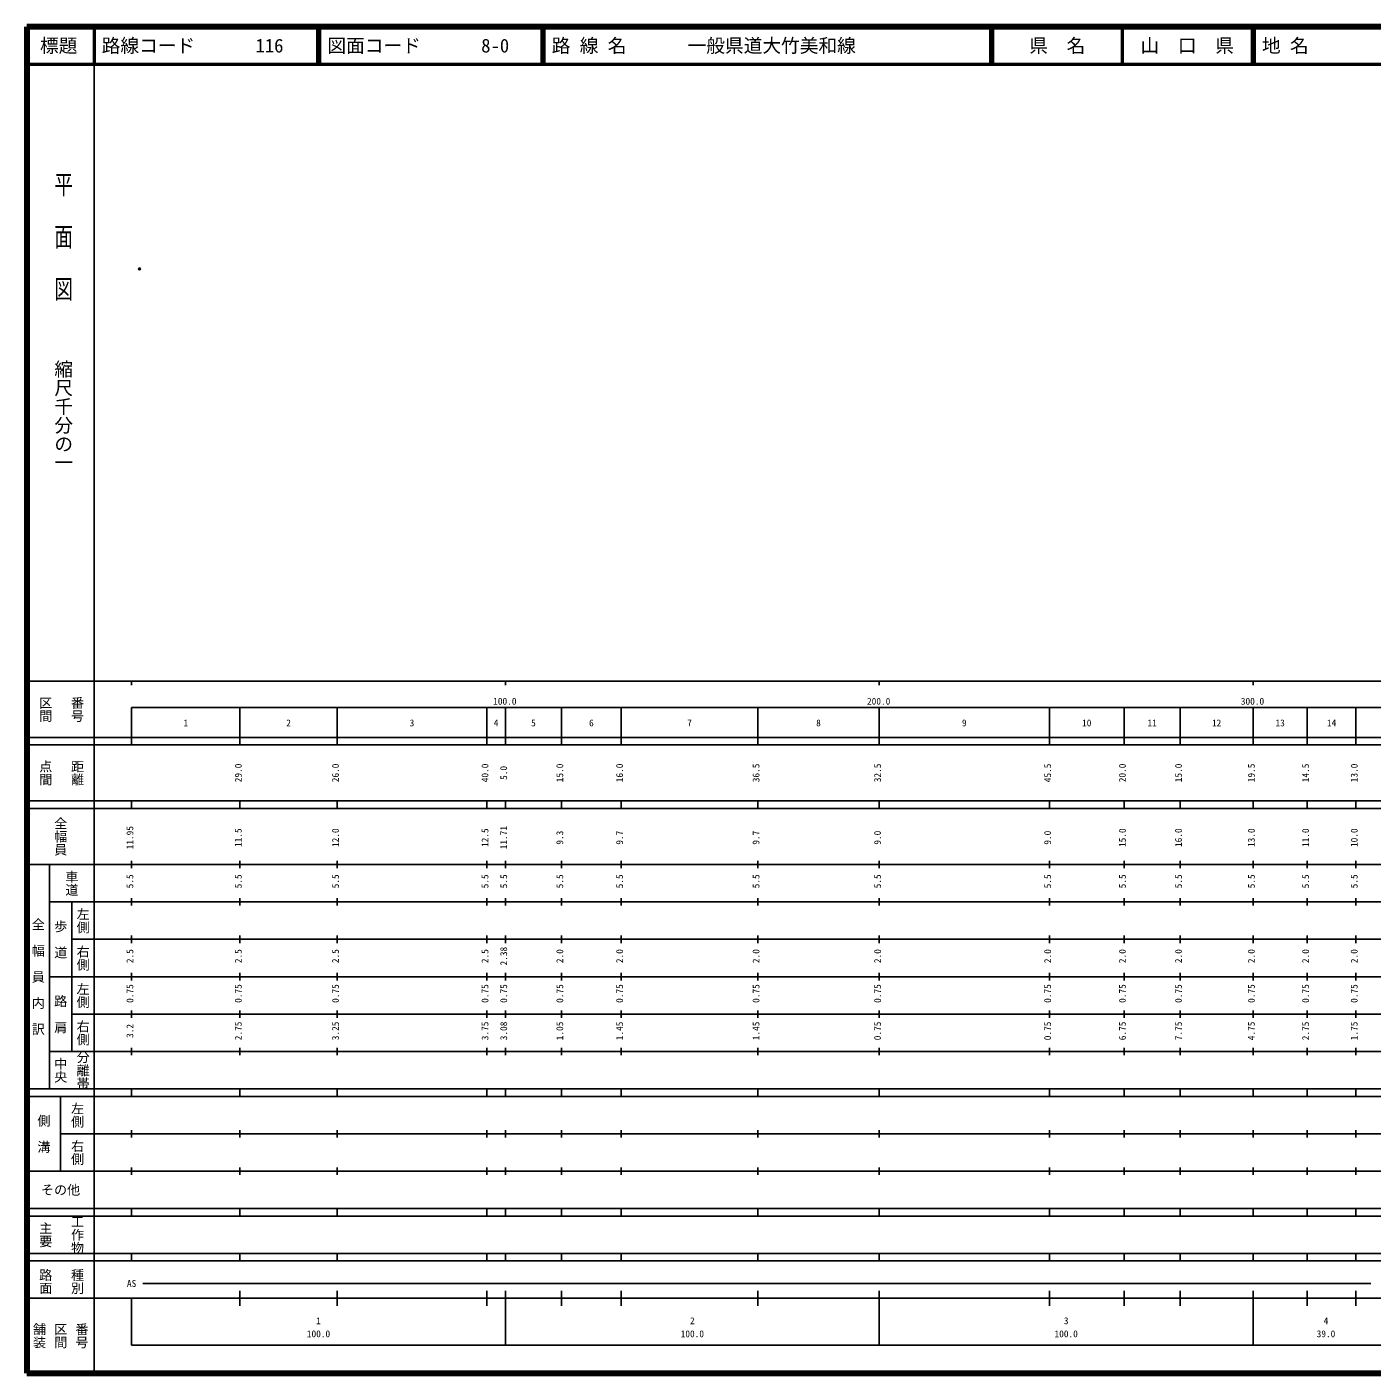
# Model space of a CAD drawing. Units: millimetres on the paper. Extents: x 40 to 680, y 20 to 380.
# Drawn here: x 40 to 399.8, y 20 to 380 of the extents above; entities that cross this region are included whole.
import ezdxf
from ezdxf.enums import TextEntityAlignment as Align

# ---------------------------------------------------------------- set-up
doc = ezdxf.new("R2010")
doc.units = ezdxf.units.MM
doc.header["$PDMODE"] = 32
doc.header["$PDSIZE"] = 0.5
doc.layers.add('M-OTRS', color=6, linetype='Continuous')
doc.layers.add('M-TTL-TXT', color=7, linetype='Continuous')
for name, color, linetype, lineweight in [('M-TTL', 2, 'Continuous', 140), ('M-TTL-BAND', 7, 'Continuous', 25), ('M-TTL-LINE', 7, 'Continuous', 50)]:
    doc.layers.add(name, color=color, linetype=linetype, lineweight=lineweight)
doc.styles.add('@ＭＳ ゴシック', font='')
doc.styles.add('ＭＳ ゴシック', font='')
doc.styles.get('@ＭＳ ゴシック').set_extended_font_data('@MS Gothic')
doc.styles.get('ＭＳ ゴシック').set_extended_font_data('MS Gothic')

msp = doc.modelspace()

# ---------------------------------------------------------------- linework, layer by layer
at = {"layer": 'M-OTRS'}
msp.add_point((70.143, 315.271), dxfattribs=at)
at = {"layer": 'M-TTL'}
for p, q in [((40, 380), (40, 20)), ((680, 380), (40, 380)), ((40, 20), (680, 20))]:
    msp.add_line(p, q, dxfattribs=at)
at = {"layer": 'M-TTL-BAND'}
for p, q in [((58, 370), (58, 20)), ((40, 205), (579, 205)), ((68, 205), (68, 204)), ((168, 205), (168, 204)), ((268, 205), (268, 204)), ((368, 205), (368, 204)), ((68, 198), (579, 198)), ((68, 198), (68, 188)), ((97, 188), (97, 198)), ((123, 188), (123, 198)), ((163, 188), (163, 198)), ((168, 188), (168, 198)), ((183, 188), (183, 198)), ((199, 188), (199, 198)), ((235.5, 188), (235.5, 198)), ((268, 188), (268, 198)), ((313.5, 188), (313.5, 198)), ((333.5, 188), (333.5, 198)), ((348.5, 188), (348.5, 198)), ((368, 188), (368, 198)), ((382.5, 188), (382.5, 198)), ((395.5, 188), (395.5, 198)), ((40, 190), (579, 190)), ((40, 188), (579, 188)), ((40, 173), (579, 173)), ((68, 171), (68, 173)), ((97, 171), (97, 173)), ((123, 171), (123, 173)), ((163, 171), (163, 173)), ((168, 171), (168, 173)), ((183, 171), (183, 173)), ((199, 171), (199, 173)), ((235.5, 171), (235.5, 173)), ((268, 171), (268, 173)), ((313.5, 171), (313.5, 173)), ((333.5, 171), (333.5, 173)), ((348.5, 171), (348.5, 173)), ((368, 171), (368, 173)), ((382.5, 171), (382.5, 173)), ((395.5, 171), (395.5, 173)), ((40, 171), (579, 171)), ((40, 156), (579, 156)), ((46, 96), (46, 156)), ((68, 155), (68, 157)), ((97, 155), (97, 157)), ((123, 155), (123, 157)), ((163, 155), (163, 157)), ((168, 155), (168, 157)), ((183, 155), (183, 157)), ((199, 155), (199, 157)), ((235.5, 155), (235.5, 157)), ((268, 155), (268, 157)), ((313.5, 155), (313.5, 157)), ((333.5, 155), (333.5, 157)), ((348.5, 155), (348.5, 157)), ((368, 155), (368, 157)), ((382.5, 155), (382.5, 157)), ((395.5, 155), (395.5, 157)), ((46, 146), (579, 146)), ((52, 146), (52, 106)), ((68, 145), (68, 147)), ((97, 145), (97, 147)), ((123, 145), (123, 147)), ((163, 145), (163, 147)), ((168, 145), (168, 147)), ((183, 145), (183, 147)), ((199, 145), (199, 147)), ((235.5, 145), (235.5, 147)), ((268, 145), (268, 147)), ((313.5, 145), (313.5, 147)), ((333.5, 145), (333.5, 147)), ((348.5, 145), (348.5, 147)), ((368, 145), (368, 147)), ((382.5, 145), (382.5, 147)), ((395.5, 145), (395.5, 147)), ((68, 135), (68, 137)), ((97, 135), (97, 137)), ((123, 135), (123, 137)), ((163, 135), (163, 137)), ((168, 135), (168, 137)), ((183, 135), (183, 137)), ((199, 135), (199, 137)), ((235.5, 135), (235.5, 137)), ((268, 135), (268, 137)), ((313.5, 135), (313.5, 137)), ((333.5, 135), (333.5, 137)), ((348.5, 135), (348.5, 137)), ((368, 135), (368, 137)), ((382.5, 135), (382.5, 137)), ((395.5, 135), (395.5, 137)), ((52, 136), (579, 136)), ((46, 126), (579, 126)), ((68, 125), (68, 127)), ((97, 125), (97, 127)), ((123, 125), (123, 127)), ((163, 125), (163, 127)), ((168, 125), (168, 127)), ((183, 125), (183, 127)), ((199, 125), (199, 127)), ((235.5, 125), (235.5, 127)), ((268, 125), (268, 127)), ((313.5, 125), (313.5, 127)), ((333.5, 125), (333.5, 127)), ((348.5, 125), (348.5, 127)), ((368, 125), (368, 127)), ((382.5, 125), (382.5, 127)), ((395.5, 125), (395.5, 127)), ((52, 116), (579, 116)), ((68, 115), (68, 117)), ((97, 115), (97, 117)), ((123, 115), (123, 117)), ((163, 115), (163, 117)), ((168, 115), (168, 117)), ((183, 115), (183, 117)), ((199, 115), (199, 117)), ((235.5, 115), (235.5, 117)), ((268, 115), (268, 117)), ((313.5, 115), (313.5, 117)), ((333.5, 115), (333.5, 117)), ((348.5, 115), (348.5, 117)), ((368, 115), (368, 117)), ((382.5, 115), (382.5, 117)), ((395.5, 115), (395.5, 117)), ((46, 106), (579, 106)), ((68, 105), (68, 107)), ((97, 105), (97, 107)), ((123, 105), (123, 107)), ((163, 105), (163, 107)), ((168, 105), (168, 107)), ((183, 105), (183, 107)), ((199, 105), (199, 107)), ((235.5, 105), (235.5, 107)), ((268, 105), (268, 107)), ((313.5, 105), (313.5, 107)), ((333.5, 105), (333.5, 107)), ((348.5, 105), (348.5, 107)), ((368, 105), (368, 107)), ((382.5, 105), (382.5, 107)), ((395.5, 105), (395.5, 107)), ((40, 96), (579, 96)), ((40, 94), (579, 94)), ((49, 94), (49, 74)), ((68, 94), (68, 96)), ((97, 94), (97, 96)), ((123, 94), (123, 96)), ((163, 94), (163, 96)), ((168, 94), (168, 96)), ((183, 94), (183, 96)), ((199, 94), (199, 96)), ((235.5, 94), (235.5, 96)), ((268, 94), (268, 96)), ((313.5, 94), (313.5, 96)), ((333.5, 94), (333.5, 96)), ((348.5, 94), (348.5, 96)), ((368, 94), (368, 96)), ((382.5, 94), (382.5, 96)), ((395.5, 94), (395.5, 96)), ((49, 84), (579, 84)), ((68, 83), (68, 85)), ((97, 83), (97, 85)), ((123, 83), (123, 85)), ((163, 83), (163, 85)), ((168, 83), (168, 85)), ((183, 83), (183, 85)), ((199, 83), (199, 85)), ((235.5, 83), (235.5, 85)), ((268, 83), (268, 85)), ((313.5, 83), (313.5, 85)), ((333.5, 83), (333.5, 85)), ((348.5, 83), (348.5, 85)), ((368, 83), (368, 85)), ((382.5, 83), (382.5, 85)), ((395.5, 83), (395.5, 85)), ((40, 74), (579, 74)), ((68, 73), (68, 75)), ((97, 73), (97, 75)), ((123, 73), (123, 75)), ((163, 73), (163, 75)), ((168, 73), (168, 75)), ((183, 73), (183, 75)), ((199, 73), (199, 75)), ((235.5, 73), (235.5, 75)), ((268, 73), (268, 75)), ((313.5, 73), (313.5, 75)), ((333.5, 73), (333.5, 75)), ((348.5, 73), (348.5, 75)), ((368, 73), (368, 75)), ((382.5, 73), (382.5, 75)), ((395.5, 73), (395.5, 75)), ((40, 64), (579, 64)), ((40, 62), (579, 62)), ((68, 62), (68, 64)), ((97, 62), (97, 64)), ((123, 62), (123, 64)), ((163, 62), (163, 64)), ((168, 62), (168, 64)), ((183, 62), (183, 64)), ((199, 62), (199, 64)), ((235.5, 62), (235.5, 64)), ((268, 62), (268, 64)), ((313.5, 62), (313.5, 64)), ((333.5, 62), (333.5, 64)), ((348.5, 62), (348.5, 64)), ((368, 62), (368, 64)), ((382.5, 62), (382.5, 64)), ((395.5, 62), (395.5, 64)), ((40, 52), (579, 52)), ((68, 50), (68, 52)), ((97, 50), (97, 52)), ((123, 50), (123, 52)), ((163, 50), (163, 52)), ((168, 50), (168, 52)), ((183, 50), (183, 52)), ((199, 50), (199, 52)), ((235.5, 50), (235.5, 52)), ((268, 50), (268, 52)), ((313.5, 50), (313.5, 52)), ((333.5, 50), (333.5, 52)), ((348.5, 50), (348.5, 52)), ((368, 50), (368, 52)), ((382.5, 50), (382.5, 52)), ((395.5, 50), (395.5, 52)), ((40, 50), (579, 50)), ((71, 44), (399.5, 44)), ((40, 40), (579, 40)), ((68, 40), (68, 27.5)), ((97, 38), (97, 42)), ((123, 38), (123, 42)), ((163, 38), (163, 42)), ((168, 27.5), (168, 42)), ((183, 38), (183, 42)), ((199, 38), (199, 42)), ((235.5, 38), (235.5, 42)), ((268, 27.5), (268, 42)), ((313.5, 38), (313.5, 42)), ((333.5, 38), (333.5, 42)), ((348.5, 38), (348.5, 42)), ((368, 27.5), (368, 42)), ((382.5, 38), (382.5, 42)), ((395.5, 38), (395.5, 42)), ((68, 27.5), (579, 27.5))]:
    msp.add_line(p, q, dxfattribs=at)
at = {"layer": 'M-TTL-LINE'}
for p, q in [((58, 380), (58, 370)), ((117.75, 380), (117.75, 370)), ((118.25, 380), (118.25, 370)), ((177.75, 380), (177.75, 370)), ((178.25, 380), (178.25, 370)), ((297.75, 380), (297.75, 370)), ((298.25, 380), (298.25, 370)), ((333, 380), (333, 370)), ((367.75, 380), (367.75, 370)), ((368.25, 380), (368.25, 370)), ((40, 370), (680, 370))]:
    msp.add_line(p, q, dxfattribs=at)

# ---------------------------------------------------------------- texts
at = {"layer": 'M-TTL-BAND', "style": '@ＭＳ ゴシック', "width": 1.4}
msp.add_text('平  面  図', height=3.666, rotation=270, dxfattribs=at).set_placement((49.777, 306.475), align=Align.MIDDLE_RIGHT)
at = {"layer": 'M-TTL-BAND', "style": '@ＭＳ ゴシック'}
msp.add_text('縮尺千分の一', height=3.666, rotation=270, dxfattribs=at).set_placement((49.777, 261.03), align=Align.MIDDLE_RIGHT)
for s, p in [('区間', (45, 197.5)), ('番号', (53.5, 197.5)), ('点間', (45, 180.5)), ('距離', (53.5, 180.5)), ('全幅員', (49, 163.5)), ('車道', (52, 151)), ('左側', (55, 141)), ('全\u3000幅\u3000員\u3000内\u3000訳', (43, 126)), ('歩\u3000道', (49, 136)), ('右側', (55, 131)), ('左側', (55, 121)), ('路\u3000肩', (49, 116)), ('右側', (55, 111)), ('分離帯', (55, 101)), ('中央', (49, 101)), ('左側', (53.5, 89)), ('側\u3000溝', (44.5, 84)), ('右側', (53.5, 79)), ('工作物', (53.5, 57)), ('主要', (45, 57)), ('路面', (45, 44.5)), ('種別', (53.5, 44.5)), ('舗装', (43.333, 30)), ('区間', (49, 30)), ('番号', (54.667, 30))]:
    msp.add_text(s, height=2.566, rotation=270, dxfattribs=at).set_placement(p, align=Align.MIDDLE_CENTER)
at = {"layer": 'M-TTL-BAND', "style": 'ＭＳ ゴシック'}
for s, p in [('100.0', (167.844, 198.195)), ('200.0', (267.844, 198.195)), ('300.0', (367.844, 198.195)), ('1', (82.5, 192.405)), ('2', (110, 192.405)), ('3', (143, 192.405)), ('4', (165.5, 192.405)), ('5', (175.5, 192.405)), ('6', (191, 192.405)), ('7', (217.25, 192.405)), ('8', (251.75, 192.405)), ('9', (290.75, 192.405)), ('10', (323.5, 192.405)), ('11', (341, 192.405)), ('12', (358.25, 192.405)), ('13', (375.25, 192.405)), ('14', (389, 192.405)), ('AS', (68, 42.5)), ('1', (118, 32.523)), ('2', (218, 32.523)), ('3', (318, 32.523)), ('4', (387.5, 32.523)), ('100.0', (118, 29.033)), ('100.0', (218, 29.033)), ('100.0', (318, 29.033)), ('39.0', (387.5, 29.033))]:
    msp.add_text(s, height=1.833, dxfattribs=at).set_placement(p, align=Align.BOTTOM_CENTER)
for s, p in [('29.0', (98, 180.5)), ('26.0', (124, 180.5)), ('40.0', (164, 180.5)), ('5.0', (169, 180.5)), ('15.0', (184, 180.5)), ('16.0', (200, 180.5)), ('36.5', (236.5, 180.5)), ('32.5', (269, 180.5)), ('45.5', (314.5, 180.5)), ('20.0', (334.5, 180.5)), ('15.0', (349.5, 180.5)), ('19.5', (369, 180.5)), ('14.5', (383.5, 180.5)), ('13.0', (396.5, 180.5)), ('11.95', (69, 163.174)), ('11.71', (169, 163.174)), ('11.5', (98, 163.174)), ('12.0', (124, 163.174)), ('12.5', (164, 163.174)), ('9.3', (184, 163.174)), ('9.7', (200, 163.174)), ('9.7', (236.5, 163.174)), ('9.0', (269, 163.174)), ('9.0', (314.5, 163.174)), ('15.0', (334.5, 163.174)), ('16.0', (349.5, 163.174)), ('13.0', (369, 163.174)), ('11.0', (383.5, 163.174)), ('10.0', (396.5, 163.174)), ('5.5', (69, 151.5)), ('5.5', (98, 151.5)), ('5.5', (124, 151.5)), ('5.5', (164, 151.5)), ('5.5', (169, 151.5)), ('5.5', (184, 151.5)), ('5.5', (200, 151.5)), ('5.5', (236.5, 151.5)), ('5.5', (269, 151.5)), ('5.5', (314.5, 151.5)), ('5.5', (334.5, 151.5)), ('5.5', (349.5, 151.5)), ('5.5', (369, 151.5)), ('5.5', (383.5, 151.5)), ('5.5', (396.5, 151.5)), ('2.5', (69, 131.5)), ('2.5', (98, 131.5)), ('2.5', (124, 131.5)), ('2.5', (164, 131.5)), ('2.38', (169, 131.5)), ('2.0', (184, 131.5)), ('2.0', (200, 131.5)), ('2.0', (236.5, 131.5)), ('2.0', (269, 131.5)), ('2.0', (314.5, 131.5)), ('2.0', (334.5, 131.5)), ('2.0', (349.5, 131.5)), ('2.0', (369, 131.5)), ('2.0', (383.5, 131.5)), ('2.0', (396.5, 131.5)), ('0.75', (69, 121.5)), ('0.75', (98, 121.5)), ('0.75', (124, 121.5)), ('0.75', (164, 121.5)), ('0.75', (169, 121.5)), ('0.75', (184, 121.5)), ('0.75', (200, 121.5)), ('0.75', (236.5, 121.5)), ('0.75', (269, 121.5)), ('0.75', (314.5, 121.5)), ('0.75', (334.5, 121.5)), ('0.75', (349.5, 121.5)), ('0.75', (369, 121.5)), ('0.75', (383.5, 121.5)), ('0.75', (396.5, 121.5)), ('3.2', (69, 111.5)), ('2.75', (98, 111.5)), ('3.25', (124, 111.5)), ('3.75', (164, 111.5)), ('3.08', (169, 111.5)), ('1.05', (184, 111.5)), ('1.45', (200, 111.5)), ('1.45', (236.5, 111.5)), ('0.75', (269, 111.5)), ('0.75', (314.5, 111.5)), ('6.75', (334.5, 111.5)), ('7.75', (349.5, 111.5)), ('4.75', (369, 111.5)), ('2.75', (383.5, 111.5)), ('1.75', (396.5, 111.5))]:
    msp.add_text(s, height=1.833, rotation=90, dxfattribs=at).set_placement(p, align=Align.BOTTOM_CENTER)
msp.add_text('その他', height=2.566, dxfattribs=at).set_placement((49, 69), align=Align.MIDDLE_CENTER)
at = {"layer": 'M-TTL-TXT', "style": 'ＭＳ ゴシック'}
for s, p in [('標題', (48.5, 375)), ('県\u3000名', (315.625, 375)), ('山\u3000口\u3000県', (350.375, 375))]:
    msp.add_text(s, height=3.666, dxfattribs=at).set_placement(p, align=Align.MIDDLE_CENTER)
for s, p in [('路線コード', (60, 375)), ('116', (101.142, 375)), ('図面コード', (120.38, 375)), ('8-0', (161.521, 375)), ('路 線 名', (180.38, 375)), ('一般県道大竹美和線', (216.734, 375)), ('地 名', (370.38, 375))]:
    msp.add_text(s, height=3.666, dxfattribs=at).set_placement(p, align=Align.MIDDLE_LEFT)

doc.saveas('drawing.dxf')
